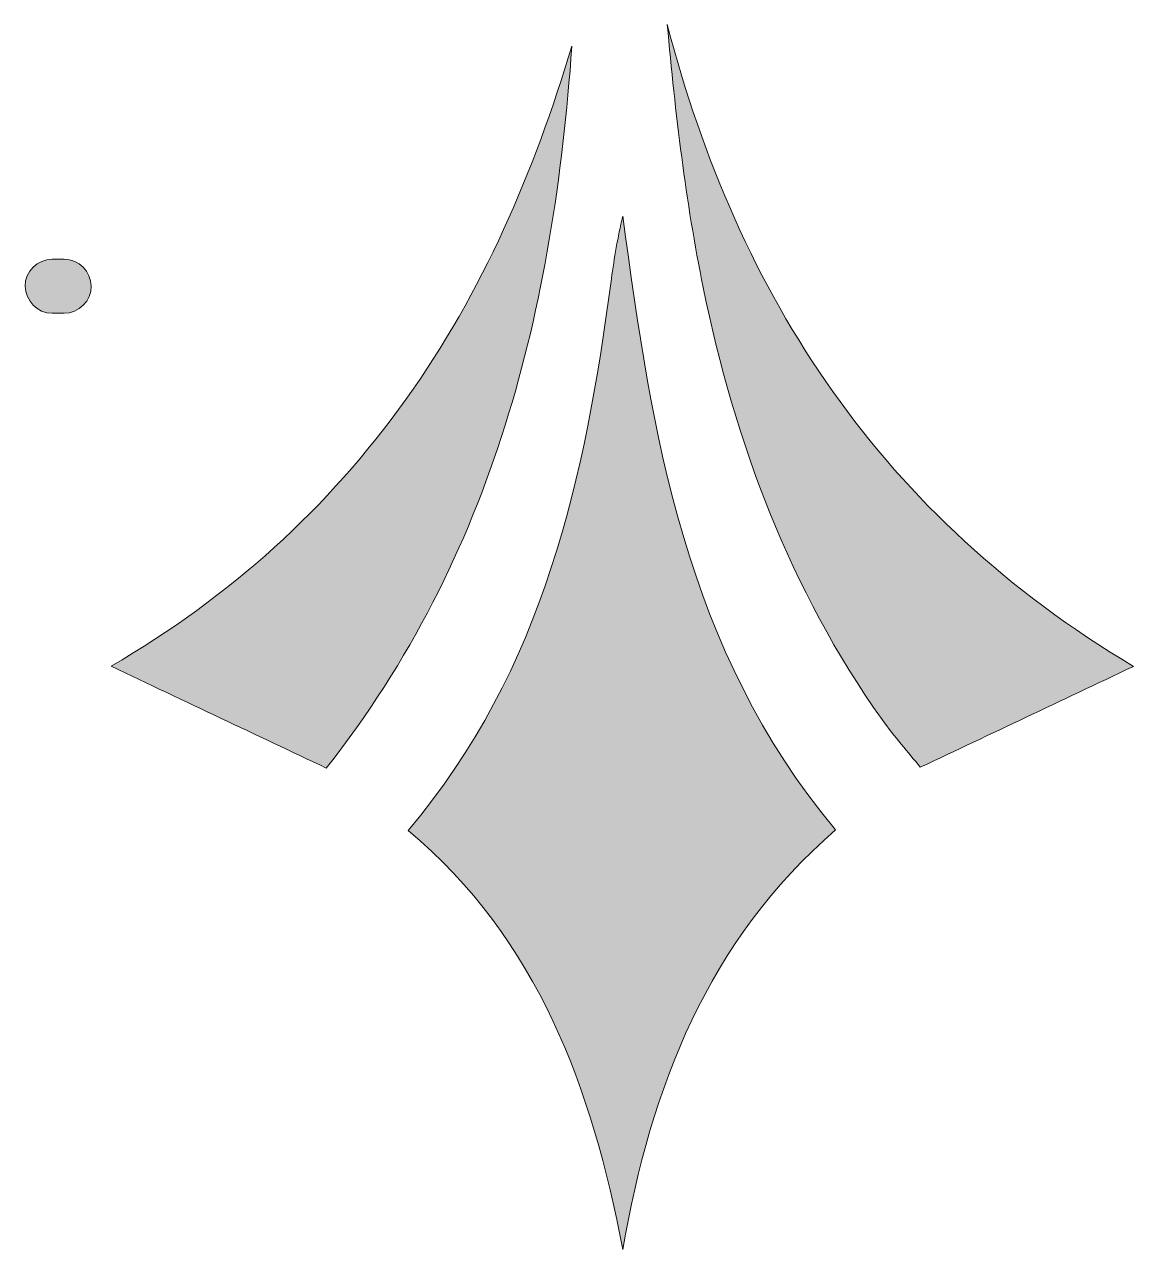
# Model space of a CAD drawing. Header units: inches. Extents: x 99 to 984, y -1026 to -52.
# Drawn here: x 416.7 to 590.2, y -1025.6 to -833.9 of the extents above; entities that cross this region are included whole.
import ezdxf

# ---------------------------------------------------------------- set-up
doc = ezdxf.new("R2010")
doc.units = ezdxf.units.IN
doc.header["$MEASUREMENT"] = 0
doc.layers.add('Layer 1', color=7, linetype='Continuous')

# ---------------------------------------------------------------- blocks, each defined once
blk = doc.blocks.new('block 2')
at = {"layer": 'Layer 1', "true_color": 0x71020c}
h = blk.add_hatch(color=16, dxfattribs=at)
h.dxf.hatch_style = 2
edge = h.paths.add_edge_path()
edge.add_spline(control_points=[(517.29, -833.92), (518.57, -847.86), (520.16, -861.6), (522.92, -875.1), (527.9, -899.37), (536.41, -922.32), (550.92, -942.71), (552.81, -945.35), (554.98, -947.8), (556.88, -950.17), (568.12, -944.85), (578.63, -939.86), (590.23, -934.37), (550.91, -910.91), (528.43, -876.63), (517.29, -833.92)], knot_values=[0, 0, 0, 0, 1, 1, 1, 2, 2, 2, 3, 3, 3, 4, 4, 4, 5, 5, 5, 5], degree=3, periodic=1)
h = blk.add_hatch(color=16, dxfattribs=at)
h.dxf.hatch_style = 2
edge = h.paths.add_edge_path()
edge.add_spline(control_points=[(476.41, -892.6), (464.22, -909.6), (449.07, -923.43), (430.28, -934.36), (442.17, -939.98), (452.86, -945.04), (463.96, -950.29), (490.23, -916.93), (499.48, -878.26), (502.37, -837.32), (496.41, -857.01), (488.47, -875.76), (476.41, -892.6)], knot_values=[0, 0, 0, 0, 1, 1, 1, 2, 2, 2, 3, 3, 3, 4, 4, 4, 4], degree=3, periodic=1)
h = blk.add_hatch(color=16, dxfattribs=at)
h.dxf.hatch_style = 2
edge = h.paths.add_edge_path()
edge.add_spline(control_points=[(508.56, -873.74), (504.45, -904.72), (498.05, -934.86), (476.77, -960.04), (497.18, -977.19), (505.5, -1000.45), (510.33, -1025.63), (514.77, -1000.21), (523.61, -977.3), (543.61, -959.96), (520.13, -931.88), (514.88, -898.09), (510.34, -863.94), (509.55, -867.2), (509, -870.46), (508.56, -873.74)], knot_values=[0, 0, 0, 0, 1, 1, 1, 2, 2, 2, 3, 3, 3, 4, 4, 4, 5, 5, 5, 5], degree=3, periodic=1)
h = blk.add_hatch(color=16, dxfattribs=at)
h.dxf.hatch_style = 2
edge = h.paths.add_edge_path()
edge.add_spline(control_points=[(422.95, -870.65), (422.33, -870.65), (421.7, -870.65), (421.07, -870.65), (418.86, -870.65), (416.74, -872.6), (416.85, -874.88), (416.95, -877.17), (418.7, -879.11), (421.07, -879.11), (421.7, -879.11), (422.33, -879.11), (422.95, -879.11), (425.17, -879.11), (427.28, -877.16), (427.18, -874.88), (427.08, -872.59), (425.32, -870.65), (422.95, -870.65)], knot_values=[0, 0, 0, 0, 1, 1, 1, 2, 2, 2, 3, 3, 3, 4, 4, 4, 5, 5, 5, 6, 6, 6, 6], degree=3, periodic=1)
at = {"layer": 'Layer 1', "lineweight": 0}
for points, knots in [([(517.29, -833.92), (518.57, -847.86), (520.16, -861.6), (522.92, -875.1), (527.9, -899.37), (536.41, -922.32), (550.92, -942.71), (552.81, -945.35), (554.98, -947.8), (556.88, -950.17), (568.12, -944.85), (578.63, -939.86), (590.23, -934.37), (550.91, -910.91), (528.43, -876.63), (517.29, -833.92)], [0, 0, 0, 0, 1, 1, 1, 2, 2, 2, 3, 3, 3, 4, 4, 4, 5, 5, 5, 5]), ([(476.41, -892.6), (464.22, -909.6), (449.07, -923.43), (430.28, -934.36), (442.17, -939.98), (452.86, -945.04), (463.96, -950.29), (490.23, -916.93), (499.48, -878.26), (502.37, -837.32), (496.41, -857.01), (488.47, -875.76), (476.41, -892.6)], [0, 0, 0, 0, 1, 1, 1, 2, 2, 2, 3, 3, 3, 4, 4, 4, 4]), ([(508.56, -873.74), (504.45, -904.72), (498.05, -934.86), (476.77, -960.04), (497.18, -977.19), (505.5, -1000.45), (510.33, -1025.63), (514.77, -1000.21), (523.61, -977.3), (543.61, -959.96), (520.13, -931.88), (514.88, -898.09), (510.34, -863.94), (509.55, -867.2), (509, -870.46), (508.56, -873.74)], [0, 0, 0, 0, 1, 1, 1, 2, 2, 2, 3, 3, 3, 4, 4, 4, 5, 5, 5, 5]), ([(422.95, -870.65), (422.33, -870.65), (421.7, -870.65), (421.07, -870.65), (418.86, -870.65), (416.74, -872.6), (416.85, -874.88), (416.95, -877.17), (418.7, -879.11), (421.07, -879.11), (421.7, -879.11), (422.33, -879.11), (422.95, -879.11), (425.17, -879.11), (427.28, -877.16), (427.18, -874.88), (427.08, -872.59), (425.32, -870.65), (422.95, -870.65)], [0, 0, 0, 0, 1, 1, 1, 2, 2, 2, 3, 3, 3, 4, 4, 4, 5, 5, 5, 6, 6, 6, 6])]:
    blk.add_open_spline(points, degree=3, knots=knots, dxfattribs=at)

msp = doc.modelspace()

# ---------------------------------------------------------------- block references
at = {"layer": 'Layer 1'}
msp.add_blockref('block 2', (0, 0), dxfattribs=at)

doc.saveas('drawing.dxf')
